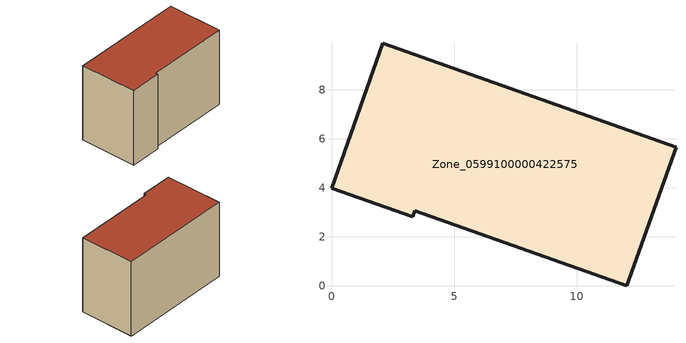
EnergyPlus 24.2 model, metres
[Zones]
Zone_0599100000422575
 floor ground (C_G): 3.4,3.07 3.31,2.81 0,3.99 2.1,9.9 14.05,5.66 12.05,0 z0.58
 wall outside (C_F): 2.1,9.9 0,3.99 3.31,2.81 3.4,3.07 12.05,0 14.05,5.66 2.1,9.9 z0.58:9.18
 roof outside (C_R): 12.05,0 14.05,5.66 2.1,9.9 0,3.99 3.31,2.81 3.4,3.07 z9.18
[BUILDING]
Pand.0599100000422575: North Axis=0; Terrain=City; Loads Convergence Tolerance Value=0.04; Temperature Convergence Tolerance Value=0.4; Solar Distribution=FullExterior; Maximum Number of Warmup Days=25; Minimum Number of Warmup Days=1
[Site:Location]
Rotterdam.The.Hague.AP_ZH_NLD Design_Conditions: Latitude=51.96; Longitude=4.45; Time Zone=1; Elevation=-4.5
[SITE:GROUNDTEMPERATURE:BUILDINGSURFACE]
18, 18, 18, 18, 18, 18, 18, 18, 18, 18, 18, 18
[MATERIAL] Thermal Absorptance=0.9; Solar Absorptance=0.7; Visible Absorptance=0.7
Name | Roughness | Thickness | Conductivity | Density | Specific Heat
G.TI.1992-2005 | MediumSmooth | 0.15 | 0.06 | 540 | 1210
F.TI.1992-2005 | Rough | 0.3 | 0.12 | 1920 | 840
R.TI.1992-2005 | MediumRough | 0.2 | 0.08 | 1500 | 1000
[CONSTRUCTION]
C_G: G.TI.1992-2005
C_F: F.TI.1992-2005
C_R: R.TI.1992-2005
[ZONE]
Zone_0599100000422575: Type=1; Multiplier=1; Ceiling Height=Autocalculate; Volume=Autocalculate; Floor Area=autocalculate; Part of Total Floor Area=Yes
[ZONEINFILTRATION:DESIGNFLOWRATE]
Infil_Zone_0599100000422575: Zone or ZoneList or Space or SpaceList=Zone_0599100000422575; Schedule=AlwaysOn; Design Flow Rate Calculation Method=Flow/Area; Flow Rate per Floor Area=0.0015; Constant Term Coefficient=1; Temperature Term Coefficient=0; Velocity Term Coefficient=0; Velocity Squared Term Coefficient=0
[HVACTEMPLATE:ZONE:IDEALLOADSAIRSYSTEM]
Zone_0599100000422575: Maximum Heating Supply Air Temperature=50; Minimum Cooling Supply Air Temperature=13; Maximum Heating Supply Air Humidity Ratio=0.0156; Minimum Cooling Supply Air Humidity Ratio=0.0077; Heating Limit=NoLimit; Cooling Limit=NoLimit; Dehumidification Control Type=ConstantSensibleHeatRatio; Cooling Sensible Heat Ratio=0.7; Dehumidification Setpoint=60; Humidification Control Type=None; Humidification Setpoint=30; Outdoor Air Method=None; Outdoor Air Flow Rate per Person=0.00944; Outdoor Air Flow Rate per Zone Floor Area=0; Outdoor Air Flow Rate per Zone=0; Demand Controlled Ventilation Type=None; Outdoor Air Economizer Type=NoEconomizer; Heat Recovery Type=None; Sensible Heat Recovery Effectiveness=0.7; Latent Heat Recovery Effectiveness=0.65
[ZONECONTROL:THERMOSTAT]
ThermostatControl_Zone_0599100000422575: Zone or ZoneList=Zone_0599100000422575; Control Type Schedule=DualSetpointControlType; Control 1=Thermostat_Zone_0599100000422575; Temperature Difference Between Cutout And Setpoint=0
[THERMOSTATSETPOINT:DUALSETPOINT]
Thermostat_Zone_0599100000422575: Heating Setpoint Temperature Schedule=HeatingSetpoint_Zone_0599100000422575; Cooling Setpoint Temperature Schedule=CoolingSetpoint_Zone_0599100000422575
[SCHEDULE:COMPACT]
HeatingSetpoint_Zone_0599100000422575: Through: 12/31, For: AllDays, Until: 24:00, 21
CoolingSetpoint_Zone_0599100000422575: Through: 12/31, For: AllDays, Until: 24:00, 24
DualSetpointControlType: Through: 12/31, For: AllDays, Until: 24:00, 4
AlwaysOn: Through: 12/31, For: AllDays, Until: 24:00, 1
